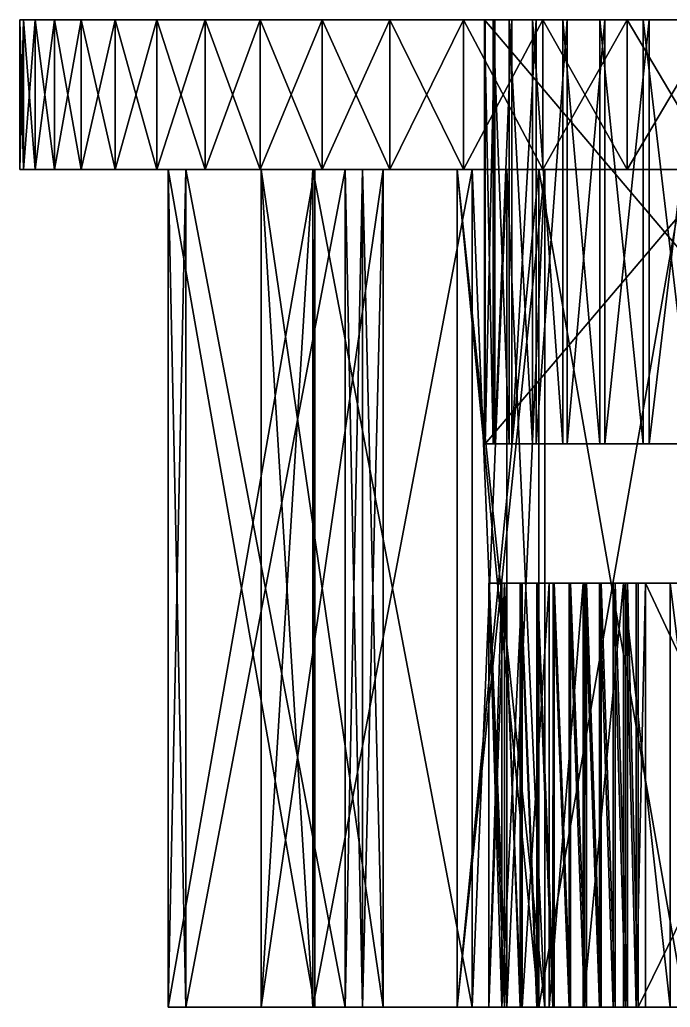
# Model space of a CAD drawing. Extents: x -30.4 to 30.4, y 0 to 22.5.
# Drawn here: x -30.38 to -17.34, y 0 to 19.8 of the extents above; entities that cross this region are included whole.
import ezdxf

# ---------------------------------------------------------------- set-up
doc = ezdxf.new("R2010")
doc.units = 0

msp = doc.modelspace()

# ---------------------------------------------------------------- linework, layer by layer
for points in [[(-30.297037, 19.799999, -2.171643), (-30.297037, 16.799999, -2.171643), (-30.375, 16.799999)], [(-30.375, 19.799999), (-30.375, 16.799999), (-30.297037, 16.799999, 2.171643)], [(-30.297037, 19.799999, -2.171643), (-30.375, 16.799999), (-30.375, 19.799999)], [(-30.375, 19.799999), (-30.297037, 16.799999, 2.171643), (-30.297037, 19.799999, 2.171643)], [(-11.15, 19.799999), (-30.375, 19.799999), (-30.297037, 19.799999, 2.171643)], [(-21.062941, 19.799999, -1.25), (-30.297037, 19.799999, -2.171643), (-30.375, 19.799999)], [(-11.15, 19.799999), (-11.074142, 19.799999, -1.297321), (-30.375, 19.799999)], [(-13.843681, 19.799999, -1.25), (-30.375, 19.799999), (-11.074142, 19.799999, -1.297321)], [(-21.062941, 19.799999, -1.25), (-30.375, 19.799999), (-13.843681, 19.799999, -1.25)], [(-30.065891, 19.799999, -4.322309), (-30.065891, 16.799999, -4.322309), (-30.297037, 16.799999, -2.171643)], [(-30.065891, 19.799999, -4.322309), (-30.297037, 16.799999, -2.171643), (-30.297037, 19.799999, -2.171643)], [(-30.297037, 19.799999, 2.171643), (-30.297037, 16.799999, 2.171643), (-30.065891, 16.799999, 4.322309)], [(-30.297037, 19.799999, 2.171643), (-30.065891, 16.799999, 4.322309), (-30.065891, 19.799999, 4.322309)], [(-20.85198, 19.799999, 3.225079), (-30.297037, 19.799999, 2.171643), (-30.065891, 19.799999, 4.322309)], [(-21.048515, 19.799999, 1.473101), (-11.15, 19.799999), (-30.297037, 19.799999, 2.171643)], [(-20.85198, 19.799999, 3.225079), (-21.048515, 19.799999, 1.473101), (-30.297037, 19.799999, 2.171643)], [(-20.884981, 19.799999, -3.003963), (-30.065891, 19.799999, -4.322309), (-30.297037, 19.799999, -2.171643)], [(-21.062941, 19.799999, -1.25), (-20.884981, 19.799999, -3.003963), (-30.297037, 19.799999, -2.171643)], [(-29.680511, 19.799999, -6.457043), (-29.680511, 16.799999, -6.457043), (-30.065891, 16.799999, -4.322309)], [(-29.680511, 19.799999, -6.457043), (-30.065891, 16.799999, -4.322309), (-30.065891, 19.799999, -4.322309)], [(-30.065891, 19.799999, 4.322309), (-30.065891, 16.799999, 4.322309), (-29.680511, 16.799999, 6.457043)], [(-30.065891, 19.799999, 4.322309), (-29.680511, 16.799999, 6.457043), (-29.680511, 19.799999, 6.457043)], [(-20.511303, 19.799999, 4.948994), (-30.065891, 19.799999, 4.322309), (-29.680511, 19.799999, 6.457043)], [(-20.511303, 19.799999, 4.948994), (-20.85198, 19.799999, 3.225079), (-30.065891, 19.799999, 4.322309)], [(-20.096289, 19.799999, -6.430279), (-29.680511, 19.799999, -6.457043), (-30.065891, 19.799999, -4.322309)], [(-20.56259, 19.799999, -4.73139), (-20.096289, 19.799999, -6.430279), (-30.065891, 19.799999, -4.322309)], [(-20.884981, 19.799999, -3.003963), (-20.56259, 19.799999, -4.73139), (-30.065891, 19.799999, -4.322309)], [(-29.144819, 19.799999, -8.556782), (-29.144819, 16.799999, -8.556782), (-29.680511, 16.799999, -6.457043)], [(-29.144819, 19.799999, -8.556782), (-29.680511, 16.799999, -6.457043), (-29.680511, 19.799999, -6.457043)], [(-29.680511, 19.799999, 6.457043), (-29.680511, 16.799999, 6.457043), (-29.144819, 16.799999, 8.556782)], [(-29.680511, 19.799999, 6.457043), (-29.144819, 16.799999, 8.556782), (-29.144819, 19.799999, 8.556782)], [(-20.027029, 19.799999, 6.642847), (-29.680511, 19.799999, 6.457043), (-29.144819, 19.799999, 8.556782)], [(-20.027029, 19.799999, 6.642847), (-20.511303, 19.799999, 4.948994), (-29.680511, 19.799999, 6.457043)], [(-19.490316, 19.799999, -8.082788), (-29.144819, 19.799999, -8.556782), (-29.680511, 19.799999, -6.457043)], [(-20.096289, 19.799999, -6.430279), (-19.490316, 19.799999, -8.082788), (-29.680511, 19.799999, -6.457043)], [(-28.459396, 19.799999, -10.615549), (-28.459396, 16.799999, -10.615549), (-29.144819, 16.799999, -8.556782)], [(-28.459396, 19.799999, -10.615549), (-29.144819, 16.799999, -8.556782), (-29.144819, 19.799999, -8.556782)], [(-29.144819, 19.799999, 8.556782), (-29.144819, 16.799999, 8.556782), (-28.459396, 16.799999, 10.615549)], [(-29.144819, 19.799999, 8.556782), (-28.459396, 16.799999, 10.615549), (-28.459396, 19.799999, 10.615549)], [(-18.645586, 19.799999, 9.876738), (-29.144819, 19.799999, 8.556782), (-28.459396, 19.799999, 10.615549)], [(-19.403584, 19.799999, 8.288843), (-20.027029, 19.799999, 6.642847), (-29.144819, 19.799999, 8.556782)], [(-18.645586, 19.799999, 9.876738), (-19.403584, 19.799999, 8.288843), (-29.144819, 19.799999, 8.556782)], [(-18.749187, 19.799999, -9.678625), (-28.459396, 19.799999, -10.615549), (-29.144819, 19.799999, -8.556782)], [(-19.490316, 19.799999, -8.082788), (-18.749187, 19.799999, -9.678625), (-29.144819, 19.799999, -8.556782)], [(-27.630482, 19.799999, -12.617203), (-27.630482, 16.799999, -12.617203), (-28.459396, 16.799999, -10.615549)], [(-27.630482, 19.799999, -12.617203), (-28.459396, 16.799999, -10.615549), (-28.459396, 19.799999, -10.615549)], [(-28.459396, 19.799999, 10.615549), (-28.459396, 16.799999, 10.615549), (-27.630482, 16.799999, 12.617203)], [(-28.459396, 19.799999, 10.615549), (-27.630482, 16.799999, 12.617203), (-27.630482, 19.799999, 12.617203)], [(-17.756529, 19.799999, 11.397961), (-28.459396, 19.799999, 10.615549), (-27.630482, 19.799999, 12.617203)], [(-17.756529, 19.799999, 11.397961), (-18.645586, 19.799999, 9.876738), (-28.459396, 19.799999, 10.615549)], [(-17.876299, 19.799999, -11.209183), (-27.630482, 19.799999, -12.617203), (-28.459396, 19.799999, -10.615549)], [(-18.749187, 19.799999, -9.678625), (-17.876299, 19.799999, -11.209183), (-28.459396, 19.799999, -10.615549)], [(-26.65888, 19.799999, -14.557903), (-26.65888, 16.799999, -14.557903), (-27.630482, 16.799999, -12.617203)], [(-26.65888, 19.799999, -14.557903), (-27.630482, 16.799999, -12.617203), (-27.630482, 19.799999, -12.617203)], [(-27.630482, 19.799999, 12.617203), (-27.630482, 16.799999, 12.617203), (-26.65888, 16.799999, 14.557903)], [(-27.630482, 19.799999, 12.617203), (-26.65888, 16.799999, 14.557903), (-26.65888, 19.799999, 14.557903)], [(-16.745058, 19.799999, 12.837716), (-27.630482, 19.799999, 12.617203), (-26.65888, 19.799999, 14.557903)], [(-16.745058, 19.799999, 12.837716), (-17.756529, 19.799999, 11.397961), (-27.630482, 19.799999, 12.617203)], [(-15.766389, 19.799999, -14.022493), (-26.65888, 19.799999, -14.557903), (-27.630482, 19.799999, -12.617203)], [(-16.88014, 19.799999, -12.659575), (-15.766389, 19.799999, -14.022493), (-27.630482, 19.799999, -12.617203)], [(-17.876299, 19.799999, -11.209183), (-16.88014, 19.799999, -12.659575), (-27.630482, 19.799999, -12.617203)], [(-25.553663, 19.799999, -16.420889), (-25.553663, 16.799999, -16.420889), (-26.65888, 16.799999, -14.557903)], [(-25.553663, 19.799999, -16.420889), (-26.65888, 16.799999, -14.557903), (-26.65888, 19.799999, -14.557903)], [(-26.65888, 19.799999, 14.557903), (-26.65888, 16.799999, 14.557903), (-25.553663, 16.799999, 16.420889)], [(-26.65888, 19.799999, 14.557903), (-25.553663, 16.799999, 16.420889), (-25.553663, 19.799999, 16.420889)], [(-14.378798, 19.799999, 15.44203), (-26.65888, 19.799999, 14.557903), (-25.553663, 19.799999, 16.420889)], [(-15.61693, 19.799999, 14.188758), (-16.745058, 19.799999, 12.837716), (-26.65888, 19.799999, 14.557903)], [(-14.378798, 19.799999, 15.44203), (-15.61693, 19.799999, 14.188758), (-26.65888, 19.799999, 14.557903)], [(-14.541606, 19.799999, -15.288814), (-25.553663, 19.799999, -16.420889), (-26.65888, 19.799999, -14.557903)], [(-15.766389, 19.799999, -14.022493), (-14.541606, 19.799999, -15.288814), (-26.65888, 19.799999, -14.557903)], [(-24.315643, 19.799999, -18.203836), (-24.315643, 16.799999, -18.203836), (-25.553663, 16.799999, -16.420889)], [(-24.315643, 19.799999, -18.203836), (-25.553663, 16.799999, -16.420889), (-25.553663, 19.799999, -16.420889)], [(-25.553663, 19.799999, 16.420889), (-25.553663, 16.799999, 16.420889), (-24.315643, 16.799999, 18.203836)], [(-25.553663, 19.799999, 16.420889), (-24.315643, 16.799999, 18.203836), (-24.315643, 19.799999, 18.203836)], [(-13.043999, 19.799999, 16.584944), (-25.553663, 19.799999, 16.420889), (-24.315643, 19.799999, 18.203836)], [(-13.043999, 19.799999, 16.584944), (-14.378798, 19.799999, 15.44203), (-25.553663, 19.799999, 16.420889)], [(-11.8, 19.799999, -17.491999), (-24.315643, 19.799999, -18.203836), (-25.553663, 19.799999, -16.420889)], [(-13.218991, 19.799999, -16.445805), (-11.8, 19.799999, -17.491999), (-25.553663, 19.799999, -16.420889)], [(-14.541606, 19.799999, -15.288814), (-13.218991, 19.799999, -16.445805), (-25.553663, 19.799999, -16.420889)], [(-22.956612, 19.799999, -19.890381), (-22.956612, 16.799999, -19.890381), (-24.315643, 16.799999, -18.203836)], [(-22.956612, 19.799999, -19.890381), (-24.315643, 16.799999, -18.203836), (-24.315643, 19.799999, -18.203836)], [(-24.315643, 19.799999, 18.203836), (-24.315643, 16.799999, 18.203836), (-22.956612, 16.799999, 19.890381)], [(-24.315643, 19.799999, 18.203836), (-22.956612, 16.799999, 19.890381), (-22.956612, 19.799999, 19.890381)], [(-9.248515, 19.799999, 18.965099), (-24.315643, 19.799999, 18.203836), (-22.956612, 19.799999, 19.890381)], [(-11.614002, 19.799999, 17.616043), (-13.043999, 19.799999, 16.584944), (-24.315643, 19.799999, 18.203836)], [(-9.248515, 19.799999, 18.965099), (-11.614002, 19.799999, 17.616043), (-24.315643, 19.799999, 18.203836)], [(-7.840983, 19.799999, -19.588905), (-22.956612, 19.799999, -19.890381), (-24.315643, 19.799999, -18.203836)], [(-9.448939, 19.799999, -18.866043), (-7.840983, 19.799999, -19.588905), (-24.315643, 19.799999, -18.203836)], [(-11.8, 19.799999, -17.491999), (-9.448939, 19.799999, -18.866043), (-24.315643, 19.799999, -18.203836)], [(-21.477413, 19.799999, -21.479126), (-21.477413, 16.799999, -21.479126), (-22.956612, 16.799999, -19.890381)], [(-21.477413, 19.799999, -21.479126), (-22.956612, 16.799999, -19.890381), (-22.956612, 19.799999, -19.890381)], [(-22.956612, 19.799999, 19.890381), (-22.956612, 16.799999, 19.890381), (-21.477413, 16.799999, 21.479126)], [(-22.956612, 19.799999, 19.890381), (-21.477413, 16.799999, 21.479126), (-21.477413, 19.799999, 21.479126)], [(-5.969698, 19.799999, 20.237806), (-22.956612, 19.799999, 19.890381), (-21.477413, 19.799999, 21.479126)], [(-7.63299, 19.799999, 19.670885), (-9.248515, 19.799999, 18.965099), (-22.956612, 19.799999, 19.890381)], [(-5.969698, 19.799999, 20.237806), (-7.63299, 19.799999, 19.670885), (-22.956612, 19.799999, 19.890381)], [(-0.992659, 19.799999, -21.076586), (-21.477413, 19.799999, -21.479126), (-22.956612, 19.799999, -19.890381)], [(-2.745259, 19.799999, -20.920504), (-0.992659, 19.799999, -21.076586), (-22.956612, 19.799999, -19.890381)], [(-4.47936, 19.799999, -20.619036), (-2.745259, 19.799999, -20.920504), (-22.956612, 19.799999, -19.890381)], [(-6.183791, 19.799999, -20.17342), (-4.47936, 19.799999, -20.619036), (-22.956612, 19.799999, -19.890381)], [(-7.840983, 19.799999, -19.588905), (-6.183791, 19.799999, -20.17342), (-22.956612, 19.799999, -19.890381)], [(-19.892174, 19.799999, -22.955013), (-19.892174, 16.799999, -22.955013), (-21.477413, 16.799999, -21.479126)], [(-19.892174, 19.799999, -22.955013), (-21.477413, 16.799999, -21.479126), (-21.477413, 19.799999, -21.479126)], [(-21.477413, 19.799999, 21.479126), (-21.477413, 16.799999, 21.479126), (-19.892174, 16.799999, 22.955013)], [(-21.477413, 19.799999, 21.479126), (-19.892174, 16.799999, 22.955013), (-19.892174, 19.799999, 22.955013)], [(-21.477413, 19.799999, 21.479126), (-19.892174, 19.799999, 22.955013), (21.477413, 19.799999, 21.479126)], [(0.992659, 19.799999, 21.076586), (-21.477413, 19.799999, 21.479126), (21.477413, 19.799999, 21.479126)], [(-4.260641, 19.799999, 20.66534), (-5.969698, 19.799999, 20.237806), (-21.477413, 19.799999, 21.479126)], [(-2.523443, 19.799999, 20.948418), (-4.260641, 19.799999, 20.66534), (-21.477413, 19.799999, 21.479126)], [(-0.769288, 19.799999, 21.08592), (-2.523443, 19.799999, 20.948418), (-21.477413, 19.799999, 21.479126)], [(0.992659, 19.799999, 21.076586), (-0.769288, 19.799999, 21.08592), (-21.477413, 19.799999, 21.479126)], [(19.892174, 19.799999, -22.955013), (-19.892174, 19.799999, -22.955013), (-21.477413, 19.799999, -21.479126)], [(21.477413, 19.799999, -21.479126), (19.892174, 19.799999, -22.955013), (-21.477413, 19.799999, -21.479126)], [(-0.992659, 19.799999, -21.076586), (21.477413, 19.799999, -21.479126), (-21.477413, 19.799999, -21.479126)], [(-13.843681, 11.3, -1.25), (-21.062941, 19.799999, -1.25), (-13.843681, 19.799999, -1.25)], [(-20.884546, 11.3, -3.005953), (-20.884981, 19.799999, -3.003963), (-21.062941, 19.799999, -1.25)], [(-21.062941, 11.3, -1.25), (-21.062941, 19.799999, -1.25), (-13.843681, 11.3, -1.25)], [(-20.884546, 11.3, -3.005953), (-21.062941, 19.799999, -1.25), (-21.062941, 11.3, -1.25)], [(-21.048515, 19.799999, 1.473101), (-11.074142, 19.799999, 1.297321), (-11.15, 19.799999)], [(-21.048515, 19.799999, 1.473101), (-13.821721, 19.799999, 1.473101), (-11.074142, 19.799999, 1.297321)], [(-21.048515, 11.3, 1.473101), (-13.821721, 19.799999, 1.473101), (-21.048515, 19.799999, 1.473101)], [(-13.821721, 11.3, 1.473101), (-13.821721, 19.799999, 1.473101), (-21.048515, 11.3, 1.473101)], [(-21.048515, 11.3, 1.473101), (-21.048515, 19.799999, 1.473101), (-20.85198, 19.799999, 3.225079)], [(-21.048515, 11.3, 1.473101), (-20.85198, 19.799999, 3.225079), (-20.851524, 11.3, 3.227065)], [(-20.562681, 11.3, -4.731271), (-20.56259, 19.799999, -4.73139), (-20.884981, 19.799999, -3.003963)], [(-20.562681, 11.3, -4.731271), (-20.884981, 19.799999, -3.003963), (-20.884546, 11.3, -3.005953)], [(-20.851524, 11.3, 3.227065), (-20.85198, 19.799999, 3.225079), (-20.511303, 19.799999, 4.948994)], [(-20.851524, 11.3, 3.227065), (-20.511303, 19.799999, 4.948994), (-20.511396, 11.3, 4.948876)], [(-20.096004, 11.3, -6.430461), (-20.56259, 19.799999, -4.73139), (-20.562681, 11.3, -4.731271)], [(-20.096004, 11.3, -6.430461), (-20.096289, 19.799999, -6.430279), (-20.56259, 19.799999, -4.73139)], [(-20.511396, 11.3, 4.948876), (-20.511303, 19.799999, 4.948994), (-20.027029, 19.799999, 6.642847)], [(-20.511396, 11.3, 4.948876), (-20.027029, 19.799999, 6.642847), (-20.026743, 11.3, 6.643026)], [(-19.490887, 11.3, -8.081538), (-19.490316, 19.799999, -8.082788), (-20.096289, 19.799999, -6.430279)], [(-19.490887, 11.3, -8.081538), (-20.096289, 19.799999, -6.430279), (-20.096004, 11.3, -6.430461)], [(-20.026743, 11.3, 6.643026), (-20.027029, 19.799999, 6.642847), (-19.403584, 19.799999, 8.288843)], [(-20.026743, 11.3, 6.643026), (-19.403584, 19.799999, 8.288843), (-19.404165, 11.3, 8.2876)], [(-18.202002, 19.799999, -24.317101), (-18.202002, 16.799999, -24.317101), (-19.892174, 16.799999, -22.955013)], [(-18.202002, 19.799999, -24.317101), (-19.892174, 16.799999, -22.955013), (-19.892174, 19.799999, -22.955013)], [(-19.892174, 19.799999, 22.955013), (-19.892174, 16.799999, 22.955013), (-18.202002, 16.799999, 24.317101)], [(-19.892174, 19.799999, 22.955013), (-18.202002, 16.799999, 24.317101), (-18.202002, 19.799999, 24.317101)], [(-19.892174, 19.799999, 22.955013), (19.892174, 19.799999, 22.955013), (21.477413, 19.799999, 21.479126)], [(-19.892174, 19.799999, 22.955013), (-18.202002, 19.799999, 24.317101), (19.892174, 19.799999, 22.955013)], [(18.202002, 19.799999, -24.317101), (-18.202002, 19.799999, -24.317101), (-19.892174, 19.799999, -22.955013)], [(19.892174, 19.799999, -22.955013), (18.202002, 19.799999, -24.317101), (-19.892174, 19.799999, -22.955013)], [(-18.748217, 11.3, -9.680249), (-19.490316, 19.799999, -8.082788), (-19.490887, 11.3, -8.081538)], [(-18.748217, 11.3, -9.680249), (-18.749187, 19.799999, -9.678625), (-19.490316, 19.799999, -8.082788)], [(-19.404165, 11.3, 8.2876), (-19.403584, 19.799999, 8.288843), (-18.645586, 19.799999, 9.876738)], [(-19.404165, 11.3, 8.2876), (-18.645586, 19.799999, 9.876738), (-18.644598, 11.3, 9.878351)], [(-17.877201, 11.3, -11.20752), (-17.876299, 19.799999, -11.209183), (-18.749187, 19.799999, -9.678625)], [(-17.877201, 11.3, -11.20752), (-18.749187, 19.799999, -9.678625), (-18.748217, 11.3, -9.680249)], [(-18.644598, 11.3, 9.878351), (-18.645586, 19.799999, 9.876738), (-17.756529, 19.799999, 11.397961)], [(-18.644598, 11.3, 9.878351), (-17.756529, 19.799999, 11.397961), (-17.75745, 11.3, 11.396307)], [(-16.422722, 19.799999, -25.552368), (-16.422722, 16.799999, -25.552368), (-18.202002, 16.799999, -24.317101)], [(-16.422722, 19.799999, -25.552368), (-18.202002, 16.799999, -24.317101), (-18.202002, 19.799999, -24.317101)], [(-18.202002, 19.799999, 24.317101), (-18.202002, 16.799999, 24.317101), (-16.422722, 16.799999, 25.552368)], [(-18.202002, 19.799999, 24.317101), (-16.422722, 16.799999, 25.552368), (-16.422722, 19.799999, 25.552368)], [(-18.202002, 19.799999, 24.317101), (18.202002, 19.799999, 24.317101), (19.892174, 19.799999, 22.955013)], [(-18.202002, 19.799999, 24.317101), (-16.422722, 19.799999, 25.552368), (18.202002, 19.799999, 24.317101)], [(16.422722, 19.799999, -25.552368), (-16.422722, 19.799999, -25.552368), (-18.202002, 19.799999, -24.317101)], [(18.202002, 19.799999, -24.317101), (16.422722, 19.799999, -25.552368), (-18.202002, 19.799999, -24.317101)], [(-16.879354, 11.3, -12.660701), (-17.876299, 19.799999, -11.209183), (-17.877201, 11.3, -11.20752)], [(-16.879354, 11.3, -12.660701), (-16.88014, 19.799999, -12.659575), (-17.876299, 19.799999, -11.209183)], [(-17.75745, 11.3, 11.396307), (-17.756529, 19.799999, 11.397961), (-16.745058, 19.799999, 12.837716)], [(-17.75745, 11.3, 11.396307), (-16.745058, 19.799999, 12.837716), (-16.744261, 11.3, 12.838835)], [(-30.375, 16.799999), (-24.5, 16.799999, -0.000624), (-24.463045, 16.799999, 1.345146)], [(-30.375, 16.799999), (-30.297037, 16.799999, -2.171643), (-24.5, 16.799999, -0.000624)], [(-30.297037, 16.799999, 2.171643), (-30.375, 16.799999), (-24.463045, 16.799999, 1.345146)], [(-30.297037, 16.799999, -2.171643), (-24.463045, 16.799999, -1.345146), (-24.5, 16.799999, -0.000624)], [(-30.297037, 16.799999, -2.171643), (-27.403408, 16.799999, -2.677161), (-24.463045, 16.799999, -1.345146)], [(-30.297037, 16.799999, 2.171643), (-24.463045, 16.799999, 1.345146), (-27.403408, 16.799999, 2.677161)], [(-30.297037, 16.799999, -2.171643), (-30.065891, 16.799999, -4.322309), (-27.403408, 16.799999, -2.677161)], [(-30.065891, 16.799999, 4.322309), (-30.297037, 16.799999, 2.171643), (-27.403408, 16.799999, 2.677161)], [(-30.065891, 16.799999, -4.322309), (-27.047621, 16.799999, -5.151715), (-27.403408, 16.799999, -2.677161)], [(-30.065891, 16.799999, -4.322309), (-29.680511, 16.799999, -6.457043), (-27.047621, 16.799999, -5.151715)], [(-30.065891, 16.799999, 4.322309), (-27.403408, 16.799999, 2.677161), (-27.047621, 16.799999, 5.151715)], [(-29.680511, 16.799999, 6.457043), (-30.065891, 16.799999, 4.322309), (-27.047621, 16.799999, 5.151715)], [(-29.680511, 16.799999, -6.457043), (-23.50737, 16.799999, -6.903155), (-23.851091, 16.799999, -5.601378)], [(-29.680511, 16.799999, -6.457043), (-29.144819, 16.799999, -8.556782), (-23.50737, 16.799999, -6.903155)], [(-29.680511, 16.799999, -6.457043), (-23.851091, 16.799999, -5.601378), (-27.047621, 16.799999, -5.151715)], [(-29.680511, 16.799999, 6.457043), (-23.851091, 16.799999, 5.601378), (-23.507721, 16.799999, 6.901958)], [(-29.680511, 16.799999, 6.457043), (-27.047621, 16.799999, 5.151715), (-23.851091, 16.799999, 5.601378)], [(-29.680511, 16.799999, 6.457043), (-23.507721, 16.799999, 6.901958), (-23.093149, 16.799999, 8.182694)], [(-29.144819, 16.799999, 8.556782), (-29.680511, 16.799999, 6.457043), (-23.093149, 16.799999, 8.182694)], [(-29.144819, 16.799999, -8.556782), (-23.093149, 16.799999, -8.182694), (-23.50737, 16.799999, -6.903155)], [(-29.144819, 16.799999, -8.556782), (-25.539135, 16.799999, -10.289149), (-23.093149, 16.799999, -8.182694)], [(-29.144819, 16.799999, 8.556782), (-23.093149, 16.799999, 8.182694), (-25.539135, 16.799999, 10.289149)], [(-29.144819, 16.799999, -8.556782), (-28.459396, 16.799999, -10.615549), (-25.539135, 16.799999, -10.289149)], [(-28.459396, 16.799999, 10.615549), (-29.144819, 16.799999, 8.556782), (-25.539135, 16.799999, 10.289149)], [(-28.459396, 16.799999, -10.615549), (-24.500597, 16.799999, -12.56323), (-25.539135, 16.799999, -10.289149)], [(-28.459396, 16.799999, -10.615549), (-27.630482, 16.799999, -12.617203), (-24.500597, 16.799999, -12.56323)], [(-28.459396, 16.799999, 10.615549), (-25.539135, 16.799999, 10.289149), (-24.500597, 16.799999, 12.56323)], [(-27.630482, 16.799999, 12.617203), (-28.459396, 16.799999, 10.615549), (-24.500597, 16.799999, 12.56323)], [(-27.630482, 16.799999, -12.617203), (-20.61025, 16.799999, -13.246416), (-24.500597, 16.799999, -12.56323)], [(-27.630482, 16.799999, -12.617203), (-26.65888, 16.799999, -14.557903), (-20.61025, 16.799999, -13.246416)], [(-27.630482, 16.799999, 12.617203), (-20.610926, 16.799999, 13.245366), (-19.852383, 16.799999, 14.357329)], [(-27.630482, 16.799999, 12.617203), (-24.500597, 16.799999, 12.56323), (-20.610926, 16.799999, 13.245366)], [(-26.65888, 16.799999, 14.557903), (-27.630482, 16.799999, 12.617203), (-19.852383, 16.799999, 14.357329)], [(-27.403408, 16.799999, -2.677161), (-27.047621, 0, -5.151715), (-27.403408, 0, -2.677161)], [(-27.403408, 16.799999, -2.677161), (-27.047621, 16.799999, -5.151715), (-27.047621, 0, -5.151715)], [(-24.463045, 16.799999, -1.345146), (-27.403408, 0, -2.677161), (-24.463045, 0, -1.345146)], [(-27.403408, 16.799999, -2.677161), (-27.403408, 0, -2.677161), (-24.463045, 16.799999, -1.345146)], [(-27.403408, 16.799999, 2.677161), (-24.463045, 0, 1.345146), (-27.403408, 0, 2.677161)], [(-27.403408, 16.799999, 2.677161), (-24.463045, 16.799999, 1.345146), (-24.463045, 0, 1.345146)], [(-27.047621, 16.799999, 5.151715), (-27.403408, 0, 2.677161), (-27.047621, 0, 5.151715)], [(-27.047621, 16.799999, 5.151715), (-27.403408, 16.799999, 2.677161), (-27.403408, 0, 2.677161)], [(-27.047621, 16.799999, -5.151715), (-23.851091, 0, -5.601378), (-27.047621, 0, -5.151715)], [(-27.047621, 16.799999, -5.151715), (-23.851091, 16.799999, -5.601378), (-23.851091, 0, -5.601378)], [(-23.851091, 16.799999, 5.601378), (-27.047621, 0, 5.151715), (-23.851091, 0, 5.601378)], [(-27.047621, 16.799999, 5.151715), (-27.047621, 0, 5.151715), (-23.851091, 16.799999, 5.601378)], [(-26.65888, 16.799999, -14.557903), (-19.852383, 16.799999, -14.357329), (-20.61025, 16.799999, -13.246416)], [(-26.65888, 16.799999, -14.557903), (-25.553663, 16.799999, -16.420889), (-19.852383, 16.799999, -14.357329)], [(-26.65888, 16.799999, 14.557903), (-19.852383, 16.799999, 14.357329), (-21.605831, 16.799999, 17.067572)], [(-25.553663, 16.799999, 16.420889), (-26.65888, 16.799999, 14.557903), (-21.605831, 16.799999, 17.067572)], [(-25.553663, 16.799999, -16.420889), (-21.605831, 16.799999, -17.067572), (-19.852383, 16.799999, -14.357329)], [(-25.553663, 16.799999, -16.420889), (-24.315643, 16.799999, -18.203836), (-21.605831, 16.799999, -17.067572)], [(-24.315643, 16.799999, 18.203836), (-25.553663, 16.799999, 16.420889), (-21.605831, 16.799999, 17.067572)], [(-25.539135, 16.799999, -10.289149), (-24.500597, 0, -12.56323), (-25.539135, 0, -10.289149)], [(-25.539135, 16.799999, -10.289149), (-24.500597, 16.799999, -12.56323), (-24.500597, 0, -12.56323)], [(-23.093149, 16.799999, -8.182694), (-25.539135, 0, -10.289149), (-23.093149, 0, -8.182694)], [(-25.539135, 16.799999, -10.289149), (-25.539135, 0, -10.289149), (-23.093149, 16.799999, -8.182694)], [(-25.539135, 16.799999, 10.289149), (-23.093149, 0, 8.182694), (-25.539135, 0, 10.289149)], [(-25.539135, 16.799999, 10.289149), (-23.093149, 16.799999, 8.182694), (-23.093149, 0, 8.182694)], [(-24.500597, 16.799999, 12.56323), (-25.539135, 0, 10.289149), (-24.500597, 0, 12.56323)], [(-24.500597, 16.799999, 12.56323), (-25.539135, 16.799999, 10.289149), (-25.539135, 0, 10.289149)], [(-24.500597, 16.799999, -12.56323), (-21.306864, 0, -12.094112), (-24.500597, 0, -12.56323)], [(-24.500597, 16.799999, -12.56323), (-21.306864, 16.799999, -12.094112), (-21.306864, 0, -12.094112)], [(-21.306864, 16.799999, 12.094112), (-24.500597, 0, 12.56323), (-21.306864, 0, 12.094112)], [(-24.500597, 16.799999, 12.56323), (-24.500597, 0, 12.56323), (-21.306864, 16.799999, 12.094112)], [(-24.500597, 16.799999, -12.56323), (-20.61025, 16.799999, -13.246416), (-21.306864, 16.799999, -12.094112)], [(-24.500597, 16.799999, 12.56323), (-21.306864, 16.799999, 12.094112), (-20.610926, 16.799999, 13.245366)], [(-24.463045, 16.799999, -1.345146), (-24.463045, 0, -1.345146), (-24.5, 0, 0.003042)], [(-24.5, 16.799999, -0.000624), (-24.5, 0, 0.003042), (-24.463045, 0, 1.345146)], [(-24.5, 16.799999, -0.000624), (-24.463045, 16.799999, -1.345146), (-24.5, 0, 0.003042)], [(-24.463045, 16.799999, 1.345146), (-24.5, 16.799999, -0.000624), (-24.463045, 0, 1.345146)], [(-24.315643, 16.799999, -18.203836), (-19.968679, 16.799999, -18.956947), (-21.605831, 16.799999, -17.067572)], [(-24.315643, 16.799999, -18.203836), (-22.956612, 16.799999, -19.890381), (-19.968679, 16.799999, -18.956947)], [(-24.315643, 16.799999, 18.203836), (-21.605831, 16.799999, 17.067572), (-19.968679, 16.799999, 18.956947)], [(-22.956612, 16.799999, 19.890381), (-24.315643, 16.799999, 18.203836), (-19.968679, 16.799999, 18.956947)], [(-23.50737, 16.799999, -6.903155), (-23.508438, 0, -6.899518), (-23.851091, 0, -5.601378)], [(-23.851091, 16.799999, -5.601378), (-23.50737, 16.799999, -6.903155), (-23.851091, 0, -5.601378)], [(-23.851091, 16.799999, 5.601378), (-23.851091, 0, 5.601378), (-23.506723, 0, 6.905355)], [(-23.507721, 16.799999, 6.901958), (-23.851091, 16.799999, 5.601378), (-23.506723, 0, 6.905355)], [(-23.093149, 16.799999, -8.182694), (-23.093149, 0, -8.182694), (-23.508438, 0, -6.899518)], [(-23.50737, 16.799999, -6.903155), (-23.093149, 16.799999, -8.182694), (-23.508438, 0, -6.899518)], [(-23.507721, 16.799999, 6.901958), (-23.506723, 0, 6.905355), (-23.093149, 0, 8.182694)], [(-23.093149, 16.799999, 8.182694), (-23.507721, 16.799999, 6.901958), (-23.093149, 0, 8.182694)], [(-22.956612, 16.799999, -19.890381), (-15.003294, 16.799999, -19.36882), (-19.968679, 16.799999, -18.956947)], [(-22.956612, 16.799999, -19.890381), (-21.477413, 16.799999, -21.479126), (-15.003294, 16.799999, -19.36882)], [(-22.956612, 16.799999, 19.890381), (-19.968679, 16.799999, 18.956947), (-15.003294, 16.799999, 19.36882)], [(-22.956612, 16.799999, 19.890381), (-15.003294, 16.799999, 19.36882), (-15.922153, 16.799999, 22.463282)], [(-21.477413, 16.799999, 21.479126), (-22.956612, 16.799999, 19.890381), (-15.922153, 16.799999, 22.463282)], [(-21.605831, 16.799999, -17.067572), (-19.968679, 0, -18.956947), (-21.605831, 0, -17.067572)], [(-21.605831, 16.799999, -17.067572), (-19.968679, 16.799999, -18.956947), (-19.968679, 0, -18.956947)], [(-19.852383, 16.799999, -14.357329), (-21.605831, 0, -17.067572), (-19.852383, 0, -14.357329)], [(-21.605831, 16.799999, -17.067572), (-21.605831, 0, -17.067572), (-19.852383, 16.799999, -14.357329)], [(-21.605831, 16.799999, 17.067572), (-19.852383, 0, 14.357329), (-21.605831, 0, 17.067572)], [(-21.605831, 16.799999, 17.067572), (-19.852383, 16.799999, 14.357329), (-19.852383, 0, 14.357329)], [(-19.968679, 16.799999, 18.956947), (-21.605831, 0, 17.067572), (-19.968679, 0, 18.956947)], [(-19.968679, 16.799999, 18.956947), (-21.605831, 16.799999, 17.067572), (-21.605831, 0, 17.067572)], [(-21.477413, 16.799999, -21.479126), (-15.922153, 16.799999, -22.463282), (-15.003294, 16.799999, -19.36882)], [(-21.477413, 16.799999, -21.479126), (-19.892174, 16.799999, -22.955013), (-15.922153, 16.799999, -22.463282)], [(-19.892174, 16.799999, 22.955013), (-21.477413, 16.799999, 21.479126), (-15.922153, 16.799999, 22.463282)], [(-20.61025, 16.799999, -13.246416), (-20.612368, 0, -13.243124), (-21.306864, 0, -12.094112)], [(-21.306864, 16.799999, -12.094112), (-20.61025, 16.799999, -13.246416), (-21.306864, 0, -12.094112)], [(-21.306864, 16.799999, 12.094112), (-21.306864, 0, 12.094112), (-20.609079, 0, 13.248239)], [(-20.610926, 16.799999, 13.245366), (-21.306864, 16.799999, 12.094112), (-20.609079, 0, 13.248239)], [(-19.852383, 16.799999, -14.357329), (-19.852383, 0, -14.357329), (-20.612368, 0, -13.243124)], [(-20.61025, 16.799999, -13.246416), (-19.852383, 16.799999, -14.357329), (-20.612368, 0, -13.243124)], [(-20.610926, 16.799999, 13.245366), (-20.609079, 0, 13.248239), (-19.852383, 0, 14.357329)], [(-19.852383, 16.799999, 14.357329), (-20.610926, 16.799999, 13.245366), (-19.852383, 0, 14.357329)], [(-19.968679, 16.799999, -18.956947), (-17.036482, 0, -17.607052), (-19.968679, 0, -18.956947)], [(-19.968679, 16.799999, -18.956947), (-17.036482, 16.799999, -17.607052), (-17.036482, 0, -17.607052)], [(-17.036482, 16.799999, 17.607052), (-19.968679, 0, 18.956947), (-17.036482, 0, 17.607052)], [(-19.968679, 16.799999, 18.956947), (-19.968679, 0, 18.956947), (-17.036482, 16.799999, 17.607052)], [(-19.968679, 16.799999, -18.956947), (-15.003294, 16.799999, -19.36882), (-16.04336, 16.799999, -18.516497)], [(-19.968679, 16.799999, -18.956947), (-16.04336, 16.799999, -18.516497), (-17.036482, 16.799999, -17.607052)], [(-19.968679, 16.799999, 18.956947), (-17.036482, 16.799999, 17.607052), (-16.044302, 16.799999, 18.515678)], [(-19.968679, 16.799999, 18.956947), (-16.044302, 16.799999, 18.515678), (-15.003294, 16.799999, 19.36882)], [(-19.892174, 16.799999, -22.955013), (-13.819018, 16.799999, -23.814884), (-15.922153, 16.799999, -22.463282)], [(-19.892174, 16.799999, -22.955013), (-18.202002, 16.799999, -24.317101), (-13.819018, 16.799999, -23.814884)], [(-19.892174, 16.799999, 22.955013), (-15.922153, 16.799999, 22.463282), (-13.819018, 16.799999, 23.814884)], [(-18.202002, 16.799999, 24.317101), (-19.892174, 16.799999, 22.955013), (-13.819018, 16.799999, 23.814884)], [(-18.202002, 16.799999, -24.317101), (-16.422722, 16.799999, -25.552368), (-13.819018, 16.799999, -23.814884)], [(-18.202002, 16.799999, 24.317101), (-13.819018, 16.799999, 23.814884), (-8.948556, 16.799999, 26.03915)], [(-16.422722, 16.799999, 25.552368), (-18.202002, 16.799999, 24.317101), (-8.948556, 16.799999, 26.03915)], [(-13.631833, 11.3, -2.716295), (-21.062941, 11.3, -1.25), (-13.843681, 11.3, -1.25)], [(-13.631833, 11.3, -2.716295), (-20.884546, 11.3, -3.005953), (-21.062941, 11.3, -1.25)], [(-21.048515, 11.3, 1.473101), (-20.026743, 11.3, 6.643026), (-19.404165, 11.3, 8.2876)], [(-13.821721, 11.3, 1.473101), (-21.048515, 11.3, 1.473101), (-19.404165, 11.3, 8.2876)], [(-21.048515, 11.3, 1.473101), (-20.511396, 11.3, 4.948876), (-20.026743, 11.3, 6.643026)], [(-21.048515, 11.3, 1.473101), (-20.851524, 11.3, 3.227065), (-20.511396, 11.3, 4.948876)], [(-13.267829, 11.3, -4.143723), (-20.562681, 11.3, -4.731271), (-20.884546, 11.3, -3.005953)], [(-13.631833, 11.3, -2.716295), (-13.267829, 11.3, -4.143723), (-20.884546, 11.3, -3.005953)], [(-12.75219, 11.3, -5.530843), (-20.096004, 11.3, -6.430461), (-20.562681, 11.3, -4.731271)], [(-13.267829, 11.3, -4.143723), (-12.75219, 11.3, -5.530843), (-20.562681, 11.3, -4.731271)], [(-12.093169, 11.3, -6.852567), (-19.490887, 11.3, -8.081538), (-20.096004, 11.3, -6.430461)], [(-12.75219, 11.3, -5.530843), (-12.093169, 11.3, -6.852567), (-20.096004, 11.3, -6.430461)], [(-10.37305, 11.3, -9.252328), (-18.748217, 11.3, -9.680249), (-19.490887, 11.3, -8.081538)], [(-11.298, 11.3, -8.097144), (-10.37305, 11.3, -9.252328), (-19.490887, 11.3, -8.081538)], [(-12.093169, 11.3, -6.852567), (-11.298, 11.3, -8.097144), (-19.490887, 11.3, -8.081538)], [(-13.821721, 11.3, 1.473101), (-19.404165, 11.3, 8.2876), (-18.644598, 11.3, 9.878351)], [(-9.335594, 11.3, -10.298146), (-17.877201, 11.3, -11.20752), (-18.748217, 11.3, -9.680249)], [(-10.37305, 11.3, -9.252328), (-9.335594, 11.3, -10.298146), (-18.748217, 11.3, -9.680249)], [(-13.586253, 11.3, 2.935788), (-18.644598, 11.3, 9.878351), (-17.75745, 11.3, 11.396307)], [(-13.586253, 11.3, 2.935788), (-13.821721, 11.3, 1.473101), (-18.644598, 11.3, 9.878351)], [(-8.186604, 11.3, -11.233411), (-16.879354, 11.3, -12.660701), (-17.877201, 11.3, -11.20752)], [(-9.335594, 11.3, -10.298146), (-8.186604, 11.3, -11.233411), (-17.877201, 11.3, -11.20752)], [(-13.199276, 11.3, 4.357161), (-17.75745, 11.3, 11.396307), (-16.744261, 11.3, 12.838835)], [(-13.199276, 11.3, 4.357161), (-13.586253, 11.3, 2.935788), (-17.75745, 11.3, 11.396307)], [(-20.661528, 8.5, -2.410717), (-20.661783, 0, -2.410652), (-20.974001, 0, -2.30246)], [(-20.974001, 8.5, -2.30246), (-20.974001, 0, -2.30246), (-20.71155, 0, -4.030128)], [(-20.661528, 8.5, -2.410717), (-20.974001, 0, -2.30246), (-20.974001, 8.5, -2.30246)], [(-20.974001, 8.5, -2.30246), (-20.71155, 0, -4.030128), (-20.71138, 8.5, -4.030885)], [(-20.711369, 8.5, 4.03093), (-20.711575, 0, 4.030011), (-20.974001, 0, 2.30246)], [(-20.974001, 8.5, 2.30246), (-20.974001, 0, 2.30246), (-20.656122, 0, 2.412261)], [(-20.711369, 8.5, 4.03093), (-20.974001, 0, 2.30246), (-20.974001, 8.5, 2.30246)], [(-20.974001, 8.5, 2.30246), (-20.656122, 0, 2.412261), (-20.656116, 8.5, 2.412262)], [(-20.661528, 8.5, -2.410717), (-20.974001, 8.5, -2.30246), (-20.71138, 8.5, -4.030885)], [(-20.711369, 8.5, 4.03093), (-20.974001, 8.5, 2.30246), (-20.656116, 8.5, 2.412262)], [(-20.307915, 8.5, 5.726555), (-20.307467, 0, 5.728134), (-20.711575, 0, 4.030011)], [(-20.307915, 8.5, 5.726555), (-20.711575, 0, 4.030011), (-20.711369, 8.5, 4.03093)], [(-20.307924, 8.5, -5.726514), (-20.71155, 0, -4.030128), (-20.307419, 0, -5.728311)], [(-20.71138, 8.5, -4.030885), (-20.71155, 0, -4.030128), (-20.307924, 8.5, -5.726514)], [(-20.71138, 8.5, -4.030885), (-13.267829, 8.5, -4.143723), (-13.631833, 8.5, -2.716295)], [(-20.013428, 8.5, -2.499795), (-20.71138, 8.5, -4.030885), (-13.631833, 8.5, -2.716295)], [(-20.71138, 8.5, -4.030885), (-20.307924, 8.5, -5.726514), (-13.267829, 8.5, -4.143723)], [(-20.342062, 8.5, -2.476465), (-20.661528, 8.5, -2.410717), (-20.71138, 8.5, -4.030885)], [(-20.013428, 8.5, -2.499795), (-20.342062, 8.5, -2.476465), (-20.71138, 8.5, -4.030885)], [(-20.711369, 8.5, 4.03093), (-18.442474, 8.5, 1.955458), (-18.196392, 8.5, 1.731033)], [(-20.307915, 8.5, 5.726555), (-20.711369, 8.5, 4.03093), (-18.196392, 8.5, 1.731033)], [(-20.711369, 8.5, 4.03093), (-18.718716, 8.5, 2.146628), (-18.442474, 8.5, 1.955458)], [(-20.711369, 8.5, 4.03093), (-19.016678, 8.5, 2.298349), (-18.718716, 8.5, 2.146628)], [(-20.711369, 8.5, 4.03093), (-19.333015, 8.5, 2.409384), (-19.016678, 8.5, 2.298349)], [(-20.711369, 8.5, 4.03093), (-19.661438, 8.5, 2.476826), (-19.333015, 8.5, 2.409384)], [(-20.711369, 8.5, 4.03093), (-19.994921, 8.5, 2.499941), (-19.661438, 8.5, 2.476826)], [(-20.711369, 8.5, 4.03093), (-20.329903, 8.5, 2.478078), (-19.994921, 8.5, 2.499941)], [(-20.711369, 8.5, 4.03093), (-20.656116, 8.5, 2.412262), (-20.329903, 8.5, 2.478078)], [(-20.661528, 8.5, -2.410717), (-20.342543, 0, -2.476398), (-20.661783, 0, -2.410652)], [(-20.342062, 8.5, -2.476465), (-20.342543, 0, -2.476398), (-20.661528, 8.5, -2.410717)], [(-20.656116, 8.5, 2.412262), (-20.656122, 0, 2.412261), (-20.329908, 0, 2.478077)], [(-20.656116, 8.5, 2.412262), (-20.329908, 0, 2.478077), (-20.329903, 8.5, 2.478078)], [(-20.342062, 8.5, -2.476465), (-20.014128, 0, -2.499799), (-20.342543, 0, -2.476398)], [(-20.013428, 8.5, -2.499795), (-20.014128, 0, -2.499799), (-20.342062, 8.5, -2.476465)], [(-20.329903, 8.5, 2.478078), (-20.329908, 0, 2.478077), (-19.994921, 0, 2.499941)], [(-20.329903, 8.5, 2.478078), (-19.994921, 0, 2.499941), (-19.994921, 8.5, 2.499941)], [(-20.307924, 8.5, -5.726514), (-20.307419, 0, -5.728311), (-19.763351, 8.5, -7.390268)], [(-20.307924, 8.5, -5.726514), (-12.75219, 8.5, -5.530843), (-13.267829, 8.5, -4.143723)], [(-20.307924, 8.5, -5.726514), (-12.093169, 8.5, -6.852567), (-12.75219, 8.5, -5.530843)], [(-20.307924, 8.5, -5.726514), (-19.763351, 8.5, -7.390268), (-12.093169, 8.5, -6.852567)], [(-19.763359, 8.5, 7.390254), (-20.307467, 0, 5.728134), (-20.307915, 8.5, 5.726555)], [(-20.307915, 8.5, 5.726555), (-17.980104, 8.5, 1.473101), (-13.821721, 8.5, 1.473101)], [(-19.763359, 8.5, 7.390254), (-20.307915, 8.5, 5.726555), (-13.821721, 8.5, 1.473101)], [(-20.307915, 8.5, 5.726555), (-18.196392, 8.5, 1.731033), (-17.980104, 8.5, 1.473101)], [(-19.763359, 8.5, 7.390254), (-19.763638, 0, 7.389725), (-20.307467, 0, 5.728134)], [(-19.763351, 8.5, -7.390268), (-20.307419, 0, -5.728311), (-19.763573, 0, -7.389904)], [(-20.013428, 8.5, -2.499795), (-19.687012, 0, -2.480251), (-20.014128, 0, -2.499799)], [(-19.686216, 8.5, -2.480158), (-19.687012, 0, -2.480251), (-20.013428, 8.5, -2.499795)], [(-19.686216, 8.5, -2.480158), (-20.013428, 8.5, -2.499795), (-13.631833, 8.5, -2.716295)], [(-19.994921, 8.5, 2.499941), (-19.994921, 0, 2.499941), (-19.661436, 0, 2.476826)], [(-19.994921, 8.5, 2.499941), (-19.661436, 0, 2.476826), (-19.661438, 8.5, 2.476826)], [(-19.084015, 8.5, 9.000179), (-19.083563, 0, 9.001441), (-19.763638, 0, 7.389725)], [(-19.084015, 8.5, 9.000179), (-19.763638, 0, 7.389725), (-19.763359, 8.5, 7.390254)], [(-19.084019, 8.5, -9.000177), (-19.763573, 0, -7.389904), (-19.083506, 0, -9.001561)], [(-19.763351, 8.5, -7.390268), (-19.763573, 0, -7.389904), (-19.084019, 8.5, -9.000177)], [(-19.084015, 8.5, 9.000179), (-19.763359, 8.5, 7.390254), (-13.821721, 8.5, 1.473101)], [(-19.763351, 8.5, -7.390268), (-11.298, 8.5, -8.097144), (-12.093169, 8.5, -6.852567)], [(-19.763351, 8.5, -7.390268), (-19.084019, 8.5, -9.000177), (-11.298, 8.5, -8.097144)], [(-19.686216, 8.5, -2.480158), (-19.363163, 0, -2.417394), (-19.687012, 0, -2.480251)], [(-19.362436, 8.5, -2.417206), (-19.363163, 0, -2.417394), (-19.686216, 8.5, -2.480158)], [(-19.362436, 8.5, -2.417206), (-19.686216, 8.5, -2.480158), (-13.631833, 8.5, -2.716295)], [(-19.661438, 8.5, 2.476826), (-19.661436, 0, 2.476826), (-19.333012, 0, 2.409383)], [(-19.661438, 8.5, 2.476826), (-19.333012, 0, 2.409383), (-19.333015, 8.5, 2.409384)], [(-19.362436, 8.5, -2.417206), (-19.052374, 0, -2.313305), (-19.363163, 0, -2.417394)], [(-19.051735, 8.5, -2.313044), (-19.052374, 0, -2.313305), (-19.362436, 8.5, -2.417206)], [(-19.362436, 8.5, -2.417206), (-13.631833, 8.5, -2.716295), (-13.843681, 8.5, -1.25)], [(-19.051735, 8.5, -2.313044), (-19.362436, 8.5, -2.417206), (-13.843681, 8.5, -1.25)], [(-19.333015, 8.5, 2.409384), (-19.333012, 0, 2.409383), (-19.016674, 0, 2.298347)], [(-19.333015, 8.5, 2.409384), (-19.016674, 0, 2.298347), (-19.016678, 8.5, 2.298349)], [(-19.084019, 8.5, -9.000177), (-19.083506, 0, -9.001561), (-18.273149, 8.5, -10.549977)], [(-19.084019, 8.5, -9.000177), (-10.37305, 8.5, -9.252328), (-11.298, 8.5, -8.097144)], [(-19.084019, 8.5, -9.000177), (-18.273149, 8.5, -10.549977), (-10.37305, 8.5, -9.252328)], [(-18.273123, 8.5, 10.550023), (-19.083563, 0, 9.001441), (-19.084015, 8.5, 9.000179)], [(-18.273123, 8.5, 10.550023), (-19.084015, 8.5, 9.000179), (-13.821721, 8.5, 1.473101)], [(-18.273123, 8.5, 10.550023), (-18.273081, 0, 10.549903), (-19.083563, 0, 9.001441)], [(-18.273149, 8.5, -10.549977), (-19.083506, 0, -9.001561), (-18.273024, 0, -10.55)], [(-19.051735, 8.5, -2.313044), (-18.755987, 0, -2.168429), (-19.052374, 0, -2.313305)], [(-18.755447, 8.5, -2.168118), (-18.755987, 0, -2.168429), (-19.051735, 8.5, -2.313044)], [(-18.755447, 8.5, -2.168118), (-19.051735, 8.5, -2.313044), (-13.843681, 8.5, -1.25)], [(-19.016678, 8.5, 2.298349), (-19.016674, 0, 2.298347), (-18.718714, 0, 2.146627)], [(-19.016678, 8.5, 2.298349), (-18.718714, 0, 2.146627), (-18.718716, 8.5, 2.146628)], [(-18.755447, 8.5, -2.168118), (-18.482935, 0, -1.986873), (-18.755987, 0, -2.168429)], [(-18.482515, 8.5, -1.986554), (-18.482935, 0, -1.986873), (-18.755447, 8.5, -2.168118)], [(-18.482515, 8.5, -1.986554), (-18.755447, 8.5, -2.168118), (-13.843681, 8.5, -1.25)], [(-18.718716, 8.5, 2.146628), (-18.718714, 0, 2.146627), (-18.442472, 0, 1.955456)], [(-18.718716, 8.5, 2.146628), (-18.442472, 0, 1.955456), (-18.442474, 8.5, 1.955458)], [(-18.482515, 8.5, -1.986554), (-18.234617, 0, -1.770119), (-18.482935, 0, -1.986873)], [(-18.234337, 8.5, -1.769837), (-18.234617, 0, -1.770119), (-18.482515, 8.5, -1.986554)], [(-18.234337, 8.5, -1.769837), (-18.482515, 8.5, -1.986554), (-13.843681, 8.5, -1.25)], [(-18.442474, 8.5, 1.955458), (-18.442472, 0, 1.955456), (-18.19639, 0, 1.731032)], [(-18.442474, 8.5, 1.955458), (-18.19639, 0, 1.731032), (-18.196392, 8.5, 1.731033)], [(-18.273149, 8.5, -10.549977), (-18.273024, 0, -10.55), (-17.337257, 0, -12.02613)], [(-18.273149, 8.5, -10.549977), (-17.337257, 0, -12.02613), (-17.336391, 8.5, -12.027152)], [(-18.273149, 8.5, -10.549977), (-9.335594, 8.5, -10.298146), (-10.37305, 8.5, -9.252328)], [(-18.273149, 8.5, -10.549977), (-8.186604, 8.5, -11.233411), (-9.335594, 8.5, -10.298146)], [(-18.273149, 8.5, -10.549977), (-17.336391, 8.5, -12.027152), (-8.186604, 8.5, -11.233411)], [(-18.273123, 8.5, 10.550023), (-17.337334, 0, 12.026021), (-18.273081, 0, 10.549903)], [(-17.336391, 8.5, 12.027157), (-17.337334, 0, 12.026021), (-18.273123, 8.5, 10.550023)], [(-18.273123, 8.5, 10.550023), (-13.586253, 8.5, 2.935788), (-13.199276, 8.5, 4.357161)], [(-17.336391, 8.5, 12.027157), (-18.273123, 8.5, 10.550023), (-13.199276, 8.5, 4.357161)], [(-18.273123, 8.5, 10.550023), (-13.821721, 8.5, 1.473101), (-13.586253, 8.5, 2.935788)], [(-18.234337, 8.5, -1.769837), (-18.01918, 0, -1.524953), (-18.234617, 0, -1.770119)], [(-18.019039, 8.5, -1.524779), (-18.01918, 0, -1.524953), (-18.234337, 8.5, -1.769837)], [(-18.019039, 8.5, -1.524779), (-18.234337, 8.5, -1.769837), (-13.843681, 8.5, -1.25)], [(-18.196392, 8.5, 1.731033), (-18.19639, 0, 1.731032), (-17.980104, 0, 1.473101)], [(-18.196392, 8.5, 1.731033), (-17.980104, 0, 1.473101), (-17.980104, 8.5, 1.473101)], [(-17.834936, 8.5, -1.25), (-17.834936, 0, -1.25), (-18.01918, 0, -1.524953)], [(-18.019039, 8.5, -1.524779), (-17.834936, 8.5, -1.25), (-18.01918, 0, -1.524953)], [(-18.019039, 8.5, -1.524779), (-13.843681, 8.5, -1.25), (-17.834936, 8.5, -1.25)], [(-13.821721, 8.5, 1.473101), (-17.980104, 0, 1.473101), (-13.821721, 0, 1.473101)], [(-17.980104, 8.5, 1.473101), (-17.980104, 0, 1.473101), (-13.821721, 8.5, 1.473101)], [(-17.834936, 8.5, -1.25), (-13.843681, 0, -1.25), (-17.834936, 0, -1.25)], [(-13.843681, 8.5, -1.25), (-13.843681, 0, -1.25), (-17.834936, 8.5, -1.25)], [(-17.336391, 8.5, 12.027157), (-16.28163, 0, 13.420804), (-17.337334, 0, 12.026021)], [(-17.336391, 8.5, -12.027152), (-17.337257, 0, -12.02613), (-16.281509, 0, -13.420951)], [(-20.71155, 0, -4.030128), (-27.403408, 0, -2.677161), (-27.047621, 0, -5.151715)], [(-18.01918, 0, -1.524953), (-24.463045, 0, -1.345146), (-27.403408, 0, -2.677161)], [(-18.234617, 0, -1.770119), (-18.01918, 0, -1.524953), (-27.403408, 0, -2.677161)], [(-18.482935, 0, -1.986873), (-18.234617, 0, -1.770119), (-27.403408, 0, -2.677161)], [(-18.755987, 0, -2.168429), (-18.482935, 0, -1.986873), (-27.403408, 0, -2.677161)], [(-20.974001, 0, -2.30246), (-18.755987, 0, -2.168429), (-27.403408, 0, -2.677161)], [(-20.71155, 0, -4.030128), (-20.974001, 0, -2.30246), (-27.403408, 0, -2.677161)], [(-20.974001, 0, 2.30246), (-27.403408, 0, 2.677161), (-24.463045, 0, 1.345146)], [(-20.711575, 0, 4.030011), (-27.047621, 0, 5.151715), (-27.403408, 0, 2.677161)], [(-20.974001, 0, 2.30246), (-20.711575, 0, 4.030011), (-27.403408, 0, 2.677161)], [(-20.71155, 0, -4.030128), (-27.047621, 0, -5.151715), (-23.851091, 0, -5.601378)], [(-20.307467, 0, 5.728134), (-23.851091, 0, 5.601378), (-27.047621, 0, 5.151715)], [(-20.711575, 0, 4.030011), (-20.307467, 0, 5.728134), (-27.047621, 0, 5.151715)], [(-18.273024, 0, -10.55), (-25.539135, 0, -10.289149), (-24.500597, 0, -12.56323)], [(-19.083506, 0, -9.001561), (-23.093149, 0, -8.182694), (-25.539135, 0, -10.289149)], [(-18.273024, 0, -10.55), (-19.083506, 0, -9.001561), (-25.539135, 0, -10.289149)], [(-19.083563, 0, 9.001441), (-25.539135, 0, 10.289149), (-23.093149, 0, 8.182694)], [(-21.306864, 0, 12.094112), (-24.500597, 0, 12.56323), (-25.539135, 0, 10.289149)], [(-17.337334, 0, 12.026021), (-21.306864, 0, 12.094112), (-25.539135, 0, 10.289149)], [(-18.273081, 0, 10.549903), (-17.337334, 0, 12.026021), (-25.539135, 0, 10.289149)], [(-19.083563, 0, 9.001441), (-18.273081, 0, 10.549903), (-25.539135, 0, 10.289149)], [(-18.273024, 0, -10.55), (-24.500597, 0, -12.56323), (-21.306864, 0, -12.094112)], [(-5, 0), (-24.5, 0, 0.003042), (-24.463045, 0, -1.345146)], [(-4.81873, 0, 1.333581), (-24.463045, 0, 1.345146), (-24.5, 0, 0.003042)], [(-4.897601, 0, 1.006642), (-4.81873, 0, 1.333581), (-24.5, 0, 0.003042)], [(-4.954157, 0, 0.673785), (-4.897601, 0, 1.006642), (-24.5, 0, 0.003042)], [(-4.988456, 0, 0.336717), (-4.954157, 0, 0.673785), (-24.5, 0, 0.003042)], [(-5, 0), (-4.988456, 0, 0.336717), (-24.5, 0, 0.003042)], [(-4.988456, 0, -0.336717), (-5, 0), (-24.463045, 0, -1.345146)], [(-4.954157, 0, -0.673785), (-4.988456, 0, -0.336717), (-24.463045, 0, -1.345146)], [(-4.897601, 0, -1.006642), (-4.954157, 0, -0.673785), (-24.463045, 0, -1.345146)], [(-17.834936, 0, -1.25), (-4.897601, 0, -1.006642), (-24.463045, 0, -1.345146)], [(-18.01918, 0, -1.524953), (-17.834936, 0, -1.25), (-24.463045, 0, -1.345146)], [(-13.821721, 0, 1.473101), (-24.463045, 0, 1.345146), (-4.81873, 0, 1.333581)], [(-19.016674, 0, 2.298347), (-20.974001, 0, 2.30246), (-24.463045, 0, 1.345146)], [(-18.718714, 0, 2.146627), (-19.016674, 0, 2.298347), (-24.463045, 0, 1.345146)], [(-18.442472, 0, 1.955456), (-18.718714, 0, 2.146627), (-24.463045, 0, 1.345146)], [(-18.19639, 0, 1.731032), (-18.442472, 0, 1.955456), (-24.463045, 0, 1.345146)], [(-17.980104, 0, 1.473101), (-18.19639, 0, 1.731032), (-24.463045, 0, 1.345146)], [(-13.821721, 0, 1.473101), (-17.980104, 0, 1.473101), (-24.463045, 0, 1.345146)], [(-20.307419, 0, -5.728311), (-23.851091, 0, -5.601378), (-23.508438, 0, -6.899518)], [(-20.307419, 0, -5.728311), (-20.71155, 0, -4.030128), (-23.851091, 0, -5.601378)], [(-20.307467, 0, 5.728134), (-23.506723, 0, 6.905355), (-23.851091, 0, 5.601378)], [(-19.763573, 0, -7.389904), (-23.508438, 0, -6.899518), (-23.093149, 0, -8.182694)], [(-19.763573, 0, -7.389904), (-20.307419, 0, -5.728311), (-23.508438, 0, -6.899518)], [(-19.763638, 0, 7.389725), (-23.093149, 0, 8.182694), (-23.506723, 0, 6.905355)], [(-20.307467, 0, 5.728134), (-19.763638, 0, 7.389725), (-23.506723, 0, 6.905355)], [(-19.083506, 0, -9.001561), (-19.763573, 0, -7.389904), (-23.093149, 0, -8.182694)], [(-19.763638, 0, 7.389725), (-19.083563, 0, 9.001441), (-23.093149, 0, 8.182694)], [(-21.605831, 0, -17.067572), (-19.968679, 0, -18.956947), (-17.036482, 0, -17.607052)], [(-7.500079, 0, -17.327375), (-21.605831, 0, -17.067572), (-17.036482, 0, -17.607052)], [(-15.114443, 0, -14.722715), (-19.852383, 0, -14.357329), (-21.605831, 0, -17.067572)], [(-7.500079, 0, -17.327375), (-7.520785, 0, -17.000128), (-21.605831, 0, -17.067572)], [(-12.480989, 0, -17.012787), (-21.605831, 0, -17.067572), (-7.520785, 0, -17.000128)], [(-13.845879, 0, -15.921744), (-15.114443, 0, -14.722715), (-21.605831, 0, -17.067572)], [(-12.480989, 0, -17.012787), (-13.845879, 0, -15.921744), (-21.605831, 0, -17.067572)], [(-12.480989, 0, 17.012787), (-21.605831, 0, 17.067572), (-19.852383, 0, 14.357329)], [(-17.036482, 0, 17.607052), (-19.968679, 0, 18.956947), (-21.605831, 0, 17.067572)], [(-7.500323, 0, 17.284195), (-17.036482, 0, 17.607052), (-21.605831, 0, 17.067572)], [(-7.500323, 0, 17.284195), (-21.605831, 0, 17.067572), (-12.480989, 0, 17.012787)], [(-17.337257, 0, -12.02613), (-21.306864, 0, -12.094112), (-20.612368, 0, -13.243124)], [(-17.337257, 0, -12.02613), (-18.273024, 0, -10.55), (-21.306864, 0, -12.094112)], [(-16.28163, 0, 13.420804), (-20.609079, 0, 13.248239), (-21.306864, 0, 12.094112)], [(-17.337334, 0, 12.026021), (-16.28163, 0, 13.420804), (-21.306864, 0, 12.094112)], [(-20.974001, 0, -2.30246), (-19.052374, 0, -2.313305), (-18.755987, 0, -2.168429)], [(-20.974001, 0, -2.30246), (-20.661783, 0, -2.410652), (-19.052374, 0, -2.313305)], [(-19.333012, 0, 2.409383), (-20.656122, 0, 2.412261), (-20.974001, 0, 2.30246)], [(-19.016674, 0, 2.298347), (-19.333012, 0, 2.409383), (-20.974001, 0, 2.30246)], [(-20.661783, 0, -2.410652), (-19.363163, 0, -2.417394), (-19.052374, 0, -2.313305)], [(-20.661783, 0, -2.410652), (-20.342543, 0, -2.476398), (-19.363163, 0, -2.417394)], [(-19.661436, 0, 2.476826), (-20.329908, 0, 2.478077), (-20.656122, 0, 2.412261)], [(-19.333012, 0, 2.409383), (-19.661436, 0, 2.476826), (-20.656122, 0, 2.412261)], [(-16.281509, 0, -13.420951), (-20.612368, 0, -13.243124), (-19.852383, 0, -14.357329)], [(-16.281509, 0, -13.420951), (-17.337257, 0, -12.02613), (-20.612368, 0, -13.243124)], [(-16.28163, 0, 13.420804), (-19.852383, 0, 14.357329), (-20.609079, 0, 13.248239)], [(-20.342543, 0, -2.476398), (-19.687012, 0, -2.480251), (-19.363163, 0, -2.417394)], [(-20.342543, 0, -2.476398), (-20.014128, 0, -2.499799), (-19.687012, 0, -2.480251)], [(-19.661436, 0, 2.476826), (-19.994921, 0, 2.499941), (-20.329908, 0, 2.478077)], [(-15.114443, 0, -14.722715), (-16.281509, 0, -13.420951), (-19.852383, 0, -14.357329)], [(-13.845968, 0, 15.921664), (-12.480989, 0, 17.012787), (-19.852383, 0, 14.357329)], [(-15.114572, 0, 14.722585), (-13.845968, 0, 15.921664), (-19.852383, 0, 14.357329)], [(-16.28163, 0, 13.420804), (-15.114572, 0, 14.722585), (-19.852383, 0, 14.357329)], [(-17.834936, 0, -1.25), (-13.843681, 0, -1.25), (-4.897601, 0, -1.006642)]]:
    msp.add_3dface(points)

doc.saveas('drawing.dxf')
